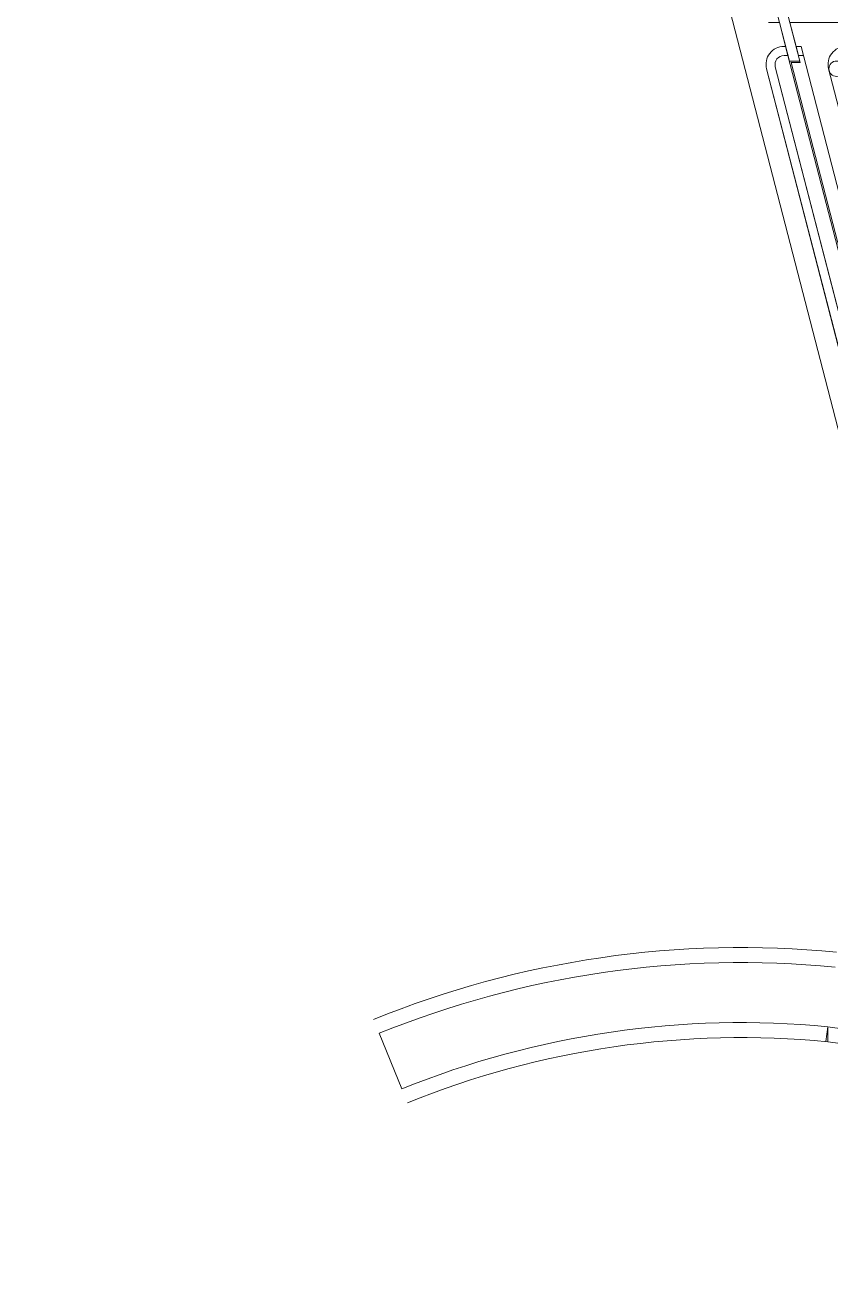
# Model space of a CAD drawing. Header units: metres. Extents: x -15673 to 64769, y -87680 to 34131.
# Drawn here: x -15673 to 11150, y -87680 to -46309 of the extents above; entities that cross this region are included whole.
import ezdxf

# ---------------------------------------------------------------- set-up
doc = ezdxf.new("R2010")
doc.units = ezdxf.units.M
for name, color, linetype, lineweight in [('11', 7, 'Continuous', 13), ('14', 7, 'Continuous', 13), ('16', 7, 'Continuous', 13), ('39', 7, 'Continuous', 13), ('44', 7, 'Continuous', 13)]:
    doc.layers.add(name, color=color, linetype=linetype, lineweight=lineweight)

msp = doc.modelspace()

# ---------------------------------------------------------------- linework, layer by layer
at = {"layer": '11'}
msp.add_circle((11365.132, -47770.244), 255.324, dxfattribs=at)
at = {"layer": '14'}
for points in [[(57459.775, -45050.506), (57632.337, -47667.645), (57932.988, -47667.645), (59033.844, -64363.588), (60134.699, -81059.531), (59026.199, -81748.545), (41939.885, -79361.61), (41588.156, -79381.719), (40387.355, -79381.719), (37446.901, -78970.941), (37446.901, -78703.654), (17180.381, -75872.447), (9853.798, -47559.268), (10153.35, -47559.268), (9731.136, -45927.645)], [(9613.257, -47327.645), (9742.214, -47327.645), (17140.351, -75917.341), (37244.974, -78725.931)], [(37503.467, -80842.046), (17162.939, -78000.5), (9322.824, -47702.801)]]:
    msp.add_lwpolyline(points, dxfattribs=at)
msp.add_arc((9613.257, -47627.645), 300, 90, 194.50815, dxfattribs=at)
at = {"layer": '16'}
msp.add_line((11077.266, -79675.497), (11069.379, -80177.091), dxfattribs=at)
for points in [[(9613.257, -47027.645), (9664.583, -47027.645), (9742.214, -47327.645), (9613.257, -47327.645)], [(16876.468, -78090.967), (12954.429, -62934.461), (9032.39, -47777.956)], [(9322.824, -47702.801), (13242.882, -62851.651), (17162.939, -78000.5)]]:
    msp.add_lwpolyline(points, dxfattribs=at)
for points in [[(10015.782, -47027.645), (10181.052, -47027.645), (10258.683, -47327.645), (10093.413, -47327.645)], [(64769.208, -87175.311), (64769.208, -87680.167), (11008.172, -80169.819), (11077.266, -79675.497)]]:
    msp.add_lwpolyline(points, close=True, dxfattribs=at)
for centre, radius, start, end in [((9613.257, -47627.645), 600, 90, 194.50815), ((9613.257, -47627.645), 300, 90, 194.50815), ((8189.52, -109558.143), 32521.853, 84.40189, 112.12132), ((8189.52, -109558.143), 32021.852, 84.40189, 112.12132), ((8189.52, -109558.143), 30021.852, 84.48029, 112.12132), ((8189.52, -109558.142), 29521.852, 84.40189, 112.12132)]:
    msp.add_arc(centre, radius, start, end, dxfattribs=at)
at = {"layer": '39'}
msp.add_lwpolyline([(9203.965, -45087.941), (9421.255, -45927.645), (9379.937, -45927.645), (9791.8, -47519.268), (10142.999, -47519.268), (9731.136, -45927.645), (10041.018, -45927.645)], dxfattribs=at)
at = {"layer": '44'}
for p, q in [((16876.468, -78090.967), (9032.39, -47777.956)), ((11098.267, -47777.956), (15748.152, -65747.184)), ((-3868.917, -79893.465), (-3115.779, -81746.242))]:
    msp.add_line(p, q, dxfattribs=at)
for points in [[(8514.851, -45777.956), (6797.054, -39139.622), (425.444, -21301.285), (-7959.959, 8059.205), (-15043.965, 22618.524), (-15673.41, 22312.26), (-8616.217, 7808.045), (-253.368, -21473.474), (2943.567, -30423.804), (6140.503, -39374.133), (16002.012, -77505.892)], [(9613.257, -47027.645), (9664.583, -47027.645), (9457.568, -46227.645), (9095.719, -46227.645)], [(17238.637, -74301.295), (10181.052, -47027.645), (10015.782, -47027.645), (9808.767, -46227.645), (21330.755, -46227.645)], [(11077.266, -79675.497), (37923.279, -83424.97), (64769.208, -87175.311), (64769.208, -85155.89), (53215.584, -83541.864), (41661.961, -81927.837)]]:
    msp.add_lwpolyline(points, dxfattribs=at)
for centre, radius, start, end in [((9613.257, -47627.645), 600, 90, 194.50815), ((11679.134, -47627.645), 600, 90, 194.50815), ((8189.52, -109558.143), 32021.852, 84.40189, 112.12132), ((8189.52, -109558.143), 30021.852, 84.48029, 112.12132)]:
    msp.add_arc(centre, radius, start, end, dxfattribs=at)

doc.saveas('drawing.dxf')
